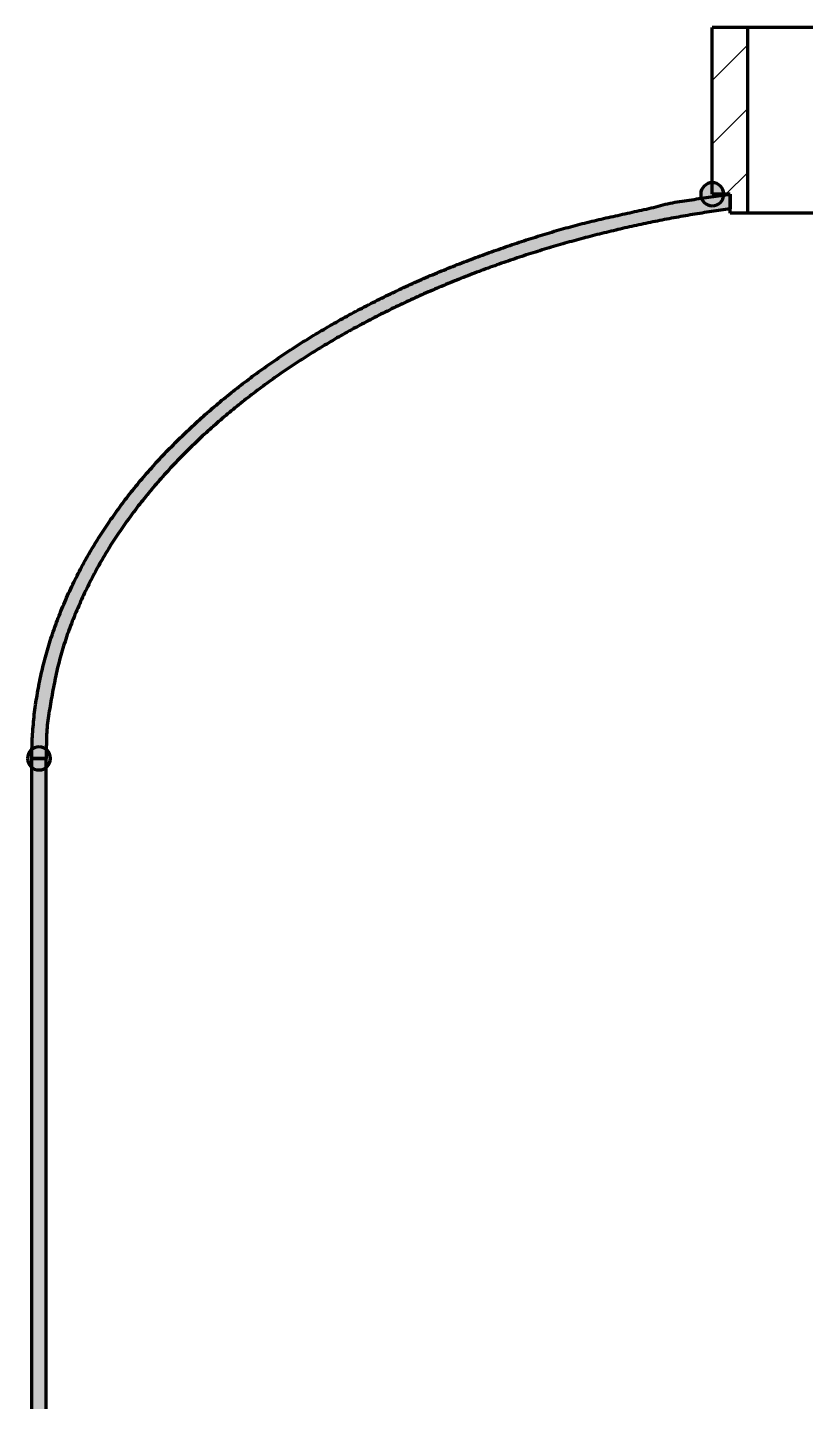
# Model space of a CAD drawing. Header units: millimetres. Extents: x 0 to 594, y 0 to 420.
# Drawn here: x 202.3 to 237.2, y 290 to 351 of the extents above; entities that cross this region are included whole.
import ezdxf

# ---------------------------------------------------------------- set-up
doc = ezdxf.new("R2010")
doc.units = ezdxf.units.MM
doc.layers.add('01-VISIBLE', color=7, linetype='CONTINUOUS', lineweight=70)
doc.layers.add('05-RAYADO', color=8, linetype='CONTINUOUS', lineweight=18)

msp = doc.modelspace()

# ---------------------------------------------------------------- hatches: boundary and pattern name
at = {"layer": '05-RAYADO'}
h = msp.add_hatch(dxfattribs=at)
h.set_pattern_fill('ANSI31', scale=0.62992)
h.paths.add_polyline_path([(234.28, 342.774), (233.498, 342.774), (233.498, 343.618), (232.7, 343.618), (232.7, 351.018), (234.28, 351.018)])
h = msp.add_hatch(color=7, dxfattribs=at)
h.dxf.hatch_style = 1
h.paths.add_polyline_path([(232.188, 343.618), (232.19, 343.658), (232.194, 343.698), (232.202, 343.738), (232.213, 343.776), (232.227, 343.814), (232.244, 343.85), (232.263, 343.886), (232.286, 343.919), (232.311, 343.951), (232.338, 343.98), (232.367, 344.007), (232.399, 344.032), (232.432, 344.055), (232.468, 344.074), (232.504, 344.091), (232.542, 344.105), (232.58, 344.116), (232.62, 344.124), (232.66, 344.128), (232.7, 344.13), (232.74, 344.128), (232.78, 344.124), (232.82, 344.116), (232.858, 344.105), (232.896, 344.091), (232.932, 344.074), (232.968, 344.055), (233.001, 344.032), (233.033, 344.007), (233.062, 343.98), (233.089, 343.951), (233.114, 343.919), (233.137, 343.886), (233.156, 343.85), (233.173, 343.814), (233.187, 343.776), (233.198, 343.738), (233.206, 343.698), (233.21, 343.658), (233.212, 343.618), (233.21, 343.578), (233.206, 343.538), (233.198, 343.498), (233.187, 343.46), (233.173, 343.422), (233.156, 343.386), (233.137, 343.351), (233.114, 343.317), (233.089, 343.286), (233.062, 343.256), (233.033, 343.229), (233.001, 343.204), (232.968, 343.181), (232.932, 343.162), (232.896, 343.145), (232.858, 343.131), (232.82, 343.12), (232.78, 343.112), (232.74, 343.108), (232.7, 343.106), (232.66, 343.108), (232.62, 343.112), (232.58, 343.12), (232.542, 343.131), (232.504, 343.145), (232.468, 343.162), (232.432, 343.181), (232.399, 343.204), (232.367, 343.229), (232.338, 343.256), (232.311, 343.286), (232.286, 343.317), (232.263, 343.351), (232.244, 343.386), (232.227, 343.422), (232.213, 343.46), (232.202, 343.498), (232.194, 343.538), (232.19, 343.578)])
h = msp.add_hatch(color=7, dxfattribs=at)
h.dxf.hatch_style = 1
h.paths.add_polyline_path([(203.14, 318.582), (202.5, 318.582), (202.5, 318.69), (202.501, 318.798), (202.503, 318.906), (202.506, 319.014), (202.509, 319.122), (202.512, 319.231), (202.517, 319.339), (202.522, 319.447), (202.528, 319.555), (202.535, 319.662), (202.542, 319.77), (202.55, 319.878), (202.559, 319.986), (202.568, 320.094), (202.578, 320.201), (202.589, 320.309), (202.6, 320.416), (202.612, 320.524), (202.625, 320.631), (202.639, 320.738), (202.653, 320.846), (202.668, 320.953), (202.683, 321.06), (202.7, 321.167), (202.717, 321.273), (202.734, 321.38), (202.752, 321.487), (202.771, 321.593), (202.791, 321.699), (202.811, 321.806), (202.832, 321.912), (202.854, 322.018), (202.876, 322.123), (202.899, 322.229), (202.922, 322.335), (202.946, 322.44), (202.971, 322.545), (202.996, 322.65), (203.023, 322.755), (203.049, 322.86), (203.077, 322.965), (203.105, 323.069), (203.133, 323.173), (203.163, 323.277), (203.193, 323.381), (203.223, 323.485), (203.254, 323.589), (203.286, 323.692), (203.318, 323.795), (203.351, 323.898), (203.385, 324.001), (203.419, 324.103), (203.454, 324.206), (203.49, 324.308), (203.526, 324.41), (203.562, 324.511), (203.599, 324.613), (203.637, 324.714), (203.676, 324.815), (203.715, 324.916), (203.754, 325.017), (203.794, 325.117), (203.835, 325.217), (203.876, 325.317), (203.918, 325.417), (203.96, 325.517), (204.003, 325.616), (204.047, 325.715), (204.091, 325.813), (204.136, 325.912), (204.181, 326.01), (204.226, 326.108), (204.273, 326.206), (204.319, 326.303), (204.367, 326.401), (204.414, 326.498), (204.463, 326.594), (204.511, 326.691), (204.561, 326.787), (204.611, 326.883), (204.661, 326.979), (204.712, 327.074), (204.763, 327.169), (204.815, 327.264), (204.867, 327.359), (204.92, 327.453), (204.974, 327.547), (205.027, 327.641), (205.082, 327.734), (205.137, 327.828), (205.192, 327.921), (205.248, 328.013), (205.304, 328.106), (205.36, 328.198), (205.417, 328.289), (205.475, 328.381), (205.533, 328.472), (205.591, 328.563), (205.65, 328.654), (205.71, 328.744), (205.769, 328.834), (205.83, 328.924), (205.89, 329.014), (205.951, 329.103), (206.013, 329.192), (206.075, 329.28), (206.137, 329.369), (206.2, 329.457), (206.263, 329.545), (206.327, 329.632), (206.391, 329.719), (206.455, 329.806), (206.52, 329.893), (206.585, 329.979), (206.65, 330.065), (206.716, 330.151), (206.783, 330.236), (206.849, 330.321), (206.916, 330.406), (206.984, 330.49), (207.052, 330.575), (207.12, 330.658), (207.188, 330.742), (207.257, 330.825), (207.327, 330.908), (207.396, 330.991), (207.466, 331.073), (207.537, 331.156), (207.607, 331.237), (207.678, 331.319), (207.75, 331.4), (207.822, 331.481), (207.894, 331.562), (207.966, 331.642), (208.039, 331.722), (208.112, 331.802), (208.185, 331.881), (208.259, 331.96), (208.333, 332.039), (208.407, 332.117), (208.482, 332.196), (208.557, 332.274), (208.632, 332.351), (208.708, 332.428), (208.784, 332.505), (208.86, 332.582), (208.936, 332.659), (209.013, 332.735), (209.09, 332.811), (209.167, 332.886), (209.245, 332.961), (209.323, 333.036), (209.401, 333.111), (209.48, 333.185), (209.559, 333.259), (209.638, 333.333), (209.717, 333.406), (209.797, 333.48), (209.876, 333.552), (209.957, 333.625), (210.037, 333.697), (210.118, 333.769), (210.199, 333.841), (210.28, 333.912), (210.361, 333.983), (210.443, 334.054), (210.525, 334.125), (210.607, 334.195), (210.69, 334.265), (210.772, 334.335), (210.855, 334.404), (210.938, 334.473), (211.022, 334.542), (211.106, 334.61), (211.189, 334.678), (211.274, 334.746), (211.358, 334.814), (211.443, 334.881), (211.527, 334.948), (211.612, 335.015), (211.698, 335.082), (211.783, 335.148), (211.869, 335.214), (211.955, 335.279), (212.041, 335.345), (212.127, 335.41), (212.214, 335.475), (212.301, 335.539), (212.388, 335.603), (212.475, 335.667), (212.562, 335.731), (212.65, 335.794), (212.738, 335.857), (212.826, 335.92), (212.914, 335.983), (213.002, 336.045), (213.091, 336.107), (213.18, 336.169), (213.268, 336.23), (213.358, 336.291), (213.447, 336.352), (213.537, 336.413), (213.626, 336.473), (213.716, 336.533), (213.806, 336.593), (213.896, 336.653), (213.987, 336.712), (214.078, 336.771), (214.168, 336.829), (214.259, 336.888), (214.35, 336.946), (214.442, 337.004), (214.533, 337.062), (214.625, 337.119), (214.717, 337.176), (214.809, 337.233), (214.901, 337.289), (214.993, 337.346), (215.086, 337.402), (215.178, 337.457), (215.271, 337.513), (215.364, 337.568), (215.457, 337.623), (215.55, 337.678), (215.644, 337.732), (215.737, 337.786), (215.831, 337.84), (215.925, 337.894), (216.019, 337.947), (216.113, 338), (216.208, 338.053), (216.302, 338.106), (216.397, 338.158), (216.491, 338.21), (216.586, 338.262), (216.681, 338.314), (216.776, 338.365), (216.872, 338.416), (216.967, 338.467), (217.063, 338.517), (217.159, 338.568), (217.254, 338.618), (217.35, 338.667), (217.446, 338.717), (217.543, 338.766), (217.639, 338.815), (217.735, 338.864), (217.832, 338.913), (217.929, 338.961), (218.026, 339.009), (218.123, 339.057), (218.22, 339.104), (218.317, 339.152), (218.414, 339.199), (218.512, 339.246), (218.609, 339.292), (218.707, 339.339), (218.805, 339.385), (218.903, 339.431), (219.001, 339.477), (219.099, 339.522), (219.197, 339.567), (219.295, 339.612), (219.394, 339.657), (219.492, 339.701), (219.591, 339.745), (219.69, 339.789), (219.789, 339.833), (219.888, 339.876), (219.987, 339.919), (220.086, 339.962), (220.185, 340.005), (220.285, 340.047), (220.384, 340.09), (220.484, 340.131), (220.584, 340.173), (220.684, 340.214), (220.784, 340.256), (220.884, 340.296), (220.984, 340.337), (221.084, 340.377), (221.185, 340.417), (221.285, 340.457), (221.386, 340.497), (221.487, 340.536), (221.587, 340.575), (221.688, 340.614), (221.789, 340.653), (221.89, 340.691), (221.992, 340.729), (222.093, 340.767), (222.194, 340.805), (222.296, 340.843), (222.397, 340.88), (222.499, 340.917), (222.6, 340.954), (222.702, 340.991), (222.804, 341.027), (222.905, 341.063), (223.007, 341.1), (223.109, 341.136), (223.211, 341.171), (223.313, 341.207), (223.416, 341.242), (223.518, 341.278), (223.62, 341.313), (223.722, 341.348), (223.825, 341.382), (223.927, 341.417), (224.03, 341.451), (224.132, 341.486), (224.235, 341.52), (224.337, 341.554), (224.44, 341.588), (224.543, 341.621), (224.646, 341.654), (224.749, 341.687), (224.852, 341.72), (224.955, 341.753), (225.058, 341.785), (225.161, 341.817), (225.265, 341.849), (225.368, 341.88), (225.472, 341.912), (225.575, 341.942), (225.679, 341.973), (225.783, 342.003), (225.887, 342.033), (225.991, 342.062), (226.095, 342.092), (226.199, 342.12), (226.303, 342.149), (226.408, 342.177), (226.512, 342.205), (226.617, 342.232), (226.721, 342.26), (226.826, 342.286), (226.931, 342.313), (227.036, 342.339), (227.141, 342.365), (227.246, 342.391), (227.351, 342.416), (227.456, 342.441), (227.561, 342.466), (227.667, 342.491), (227.772, 342.515), (227.877, 342.539), (227.983, 342.564), (228.088, 342.588), (228.194, 342.611), (228.299, 342.635), (228.405, 342.659), (228.51, 342.682), (228.616, 342.706), (228.721, 342.729), (228.827, 342.753), (228.932, 342.776), (229.038, 342.799), (229.144, 342.822), (229.249, 342.846), (229.355, 342.869), (229.46, 342.892), (229.566, 342.915), (229.671, 342.939), (229.777, 342.963), (229.882, 342.986), (229.988, 343.01), (230.093, 343.035), (230.198, 343.06), (230.303, 343.087), (230.408, 343.115), (230.512, 343.144), (230.616, 343.173), (230.721, 343.198), (230.827, 343.221), (230.933, 343.241), (231.039, 343.26), (231.146, 343.278), (231.253, 343.295), (231.359, 343.312), (231.466, 343.329), (231.573, 343.345), (231.68, 343.361), (231.787, 343.377), (231.894, 343.392), (232.001, 343.408), (232.108, 343.423), (232.215, 343.439), (232.322, 343.454), (232.429, 343.469), (232.536, 343.484), (232.643, 343.499), (232.75, 343.514), (232.857, 343.529), (232.964, 343.544), (233.072, 343.559), (233.179, 343.574), (233.286, 343.589), (233.393, 343.603), (233.5, 343.618), (233.5, 342.974), (233.395, 342.959), (233.291, 342.944), (233.186, 342.929), (233.082, 342.914), (232.977, 342.899), (232.873, 342.883), (232.768, 342.867), (232.664, 342.851), (232.559, 342.835), (232.455, 342.819), (232.351, 342.802), (232.247, 342.785), (232.142, 342.769), (232.038, 342.751), (231.934, 342.734), (231.83, 342.716), (231.726, 342.699), (231.621, 342.681), (231.517, 342.663), (231.413, 342.644), (231.309, 342.626), (231.205, 342.607), (231.101, 342.588), (230.998, 342.569), (230.894, 342.55), (230.79, 342.53), (230.686, 342.51), (230.582, 342.491), (230.479, 342.47), (230.375, 342.45), (230.271, 342.43), (230.168, 342.409), (230.064, 342.388), (229.961, 342.367), (229.857, 342.346), (229.754, 342.324), (229.651, 342.302), (229.547, 342.28), (229.444, 342.258), (229.341, 342.236), (229.238, 342.213), (229.134, 342.191), (229.031, 342.168), (228.928, 342.145), (228.825, 342.121), (228.722, 342.098), (228.619, 342.074), (228.516, 342.05), (228.414, 342.026), (228.311, 342.001), (228.208, 341.977), (228.105, 341.952), (228.003, 341.927), (227.9, 341.902), (227.798, 341.877), (227.695, 341.851), (227.593, 341.825), (227.49, 341.799), (227.388, 341.773), (227.286, 341.747), (227.184, 341.72), (227.081, 341.693), (226.979, 341.666), (226.877, 341.639), (226.775, 341.611), (226.673, 341.584), (226.571, 341.556), (226.47, 341.528), (226.368, 341.499), (226.266, 341.471), (226.164, 341.442), (226.063, 341.413), (225.961, 341.384), (225.86, 341.355), (225.758, 341.325), (225.657, 341.296), (225.556, 341.266), (225.455, 341.235), (225.353, 341.205), (225.252, 341.174), (225.151, 341.144), (225.05, 341.112), (224.949, 341.081), (224.849, 341.05), (224.748, 341.018), (224.647, 340.986), (224.546, 340.954), (224.446, 340.922), (224.345, 340.889), (224.245, 340.856), (224.145, 340.823), (224.044, 340.79), (223.944, 340.757), (223.844, 340.723), (223.744, 340.689), (223.644, 340.655), (223.544, 340.621), (223.444, 340.586), (223.344, 340.552), (223.245, 340.517), (223.145, 340.482), (223.046, 340.446), (222.946, 340.411), (222.847, 340.375), (222.748, 340.339), (222.648, 340.302), (222.549, 340.266), (222.45, 340.229), (222.351, 340.192), (222.252, 340.155), (222.154, 340.118), (222.055, 340.08), (221.956, 340.042), (221.858, 340.004), (221.759, 339.966), (221.661, 339.927), (221.563, 339.889), (221.464, 339.85), (221.366, 339.811), (221.268, 339.771), (221.17, 339.732), (221.073, 339.692), (220.975, 339.652), (220.877, 339.611), (220.78, 339.571), (220.682, 339.53), (220.585, 339.489), (220.488, 339.448), (220.391, 339.406), (220.294, 339.364), (220.197, 339.322), (220.1, 339.28), (220.003, 339.238), (219.906, 339.195), (219.81, 339.152), (219.713, 339.109), (219.617, 339.066), (219.521, 339.022), (219.425, 338.978), (219.329, 338.934), (219.233, 338.89), (219.137, 338.845), (219.041, 338.801), (218.946, 338.756), (218.85, 338.71), (218.755, 338.665), (218.66, 338.619), (218.565, 338.573), (218.47, 338.527), (218.375, 338.481), (218.28, 338.434), (218.186, 338.387), (218.091, 338.34), (217.997, 338.292), (217.902, 338.245), (217.808, 338.197), (217.714, 338.149), (217.62, 338.1), (217.527, 338.052), (217.433, 338.003), (217.339, 337.954), (217.246, 337.904), (217.153, 337.855), (217.06, 337.805), (216.967, 337.755), (216.874, 337.704), (216.781, 337.654), (216.689, 337.603), (216.596, 337.551), (216.504, 337.5), (216.412, 337.448), (216.32, 337.397), (216.228, 337.344), (216.136, 337.292), (216.045, 337.239), (215.953, 337.187), (215.862, 337.133), (215.771, 337.08), (215.68, 337.026), (215.589, 336.972), (215.498, 336.918), (215.408, 336.864), (215.317, 336.809), (215.227, 336.754), (215.137, 336.699), (215.047, 336.643), (214.957, 336.588), (214.868, 336.532), (214.778, 336.475), (214.689, 336.419), (214.6, 336.362), (214.511, 336.305), (214.423, 336.248), (214.334, 336.19), (214.246, 336.132), (214.157, 336.074), (214.069, 336.016), (213.981, 335.957), (213.894, 335.898), (213.806, 335.839), (213.719, 335.78), (213.632, 335.72), (213.545, 335.66), (213.458, 335.6), (213.371, 335.539), (213.285, 335.479), (213.199, 335.418), (213.113, 335.356), (213.027, 335.295), (212.941, 335.233), (212.856, 335.171), (212.771, 335.108), (212.686, 335.046), (212.601, 334.983), (212.516, 334.919), (212.432, 334.856), (212.348, 334.792), (212.264, 334.728), (212.18, 334.664), (212.096, 334.599), (212.013, 334.534), (211.93, 334.469), (211.847, 334.404), (211.764, 334.338), (211.682, 334.272), (211.6, 334.205), (211.518, 334.139), (211.436, 334.072), (211.354, 334.005), (211.273, 333.937), (211.192, 333.87), (211.111, 333.802), (211.031, 333.734), (210.95, 333.665), (210.87, 333.596), (210.79, 333.527), (210.711, 333.458), (210.631, 333.388), (210.552, 333.318), (210.473, 333.248), (210.395, 333.177), (210.316, 333.106), (210.238, 333.035), (210.16, 332.964), (210.083, 332.892), (210.005, 332.82), (209.928, 332.748), (209.852, 332.675), (209.775, 332.602), (209.699, 332.529), (209.623, 332.456), (209.547, 332.382), (209.472, 332.308), (209.397, 332.234), (209.322, 332.159), (209.248, 332.084), (209.174, 332.009), (209.1, 331.933), (209.026, 331.858), (208.953, 331.782), (208.88, 331.705), (208.807, 331.629), (208.735, 331.552), (208.663, 331.474), (208.591, 331.397), (208.52, 331.319), (208.449, 331.241), (208.378, 331.162), (208.307, 331.084), (208.237, 331.005), (208.167, 330.925), (208.098, 330.846), (208.029, 330.766), (207.96, 330.686), (207.892, 330.605), (207.824, 330.524), (207.756, 330.443), (207.689, 330.362), (207.622, 330.28), (207.555, 330.198), (207.489, 330.116), (207.423, 330.033), (207.357, 329.951), (207.292, 329.867), (207.228, 329.784), (207.163, 329.7), (207.099, 329.616), (207.035, 329.532), (206.972, 329.447), (206.909, 329.363), (206.847, 329.277), (206.785, 329.192), (206.723, 329.106), (206.662, 329.02), (206.601, 328.934), (206.54, 328.847), (206.48, 328.761), (206.42, 328.673), (206.361, 328.586), (206.302, 328.498), (206.244, 328.41), (206.186, 328.322), (206.128, 328.233), (206.071, 328.145), (206.014, 328.055), (205.958, 327.966), (205.902, 327.876), (205.847, 327.786), (205.792, 327.696), (205.738, 327.605), (205.684, 327.515), (205.631, 327.423), (205.578, 327.332), (205.525, 327.24), (205.473, 327.148), (205.422, 327.056), (205.371, 326.964), (205.321, 326.871), (205.271, 326.778), (205.221, 326.684), (205.172, 326.591), (205.124, 326.497), (205.076, 326.402), (205.029, 326.308), (204.982, 326.213), (204.936, 326.119), (204.89, 326.023), (204.844, 325.928), (204.799, 325.832), (204.755, 325.737), (204.711, 325.641), (204.667, 325.544), (204.625, 325.448), (204.582, 325.351), (204.54, 325.254), (204.499, 325.157), (204.457, 325.06), (204.417, 324.962), (204.377, 324.864), (204.337, 324.766), (204.298, 324.668), (204.26, 324.57), (204.222, 324.471), (204.185, 324.372), (204.148, 324.273), (204.112, 324.174), (204.076, 324.075), (204.042, 323.975), (204.008, 323.875), (203.974, 323.775), (203.942, 323.674), (203.91, 323.573), (203.879, 323.473), (203.848, 323.371), (203.819, 323.27), (203.79, 323.168), (203.762, 323.066), (203.735, 322.964), (203.708, 322.862), (203.683, 322.76), (203.658, 322.657), (203.633, 322.554), (203.61, 322.451), (203.587, 322.348), (203.564, 322.245), (203.542, 322.142), (203.521, 322.038), (203.5, 321.935), (203.479, 321.831), (203.459, 321.727), (203.44, 321.624), (203.42, 321.52), (203.401, 321.416), (203.383, 321.312), (203.364, 321.208), (203.346, 321.104), (203.328, 321), (203.311, 320.895), (203.294, 320.791), (203.276, 320.687), (203.26, 320.583), (203.243, 320.478), (203.228, 320.374), (203.213, 320.269), (203.201, 320.164), (203.189, 320.059), (203.18, 319.954), (203.172, 319.849), (203.165, 319.743), (203.159, 319.638), (203.155, 319.532), (203.151, 319.427), (203.148, 319.321), (203.145, 319.216), (203.144, 319.11), (203.142, 319.004), (203.141, 318.899), (203.141, 318.793), (203.14, 318.688)])
h = msp.add_hatch(color=7, dxfattribs=at)
h.dxf.hatch_style = 1
h.paths.add_polyline_path([(202.308, 318.582), (202.31, 318.622), (202.314, 318.662), (202.322, 318.702), (202.333, 318.74), (202.347, 318.778), (202.364, 318.814), (202.383, 318.849), (202.406, 318.883), (202.431, 318.914), (202.458, 318.944), (202.487, 318.971), (202.519, 318.996), (202.552, 319.019), (202.588, 319.038), (202.624, 319.055), (202.662, 319.069), (202.7, 319.08), (202.74, 319.088), (202.78, 319.092), (202.82, 319.094), (202.86, 319.092), (202.9, 319.088), (202.94, 319.08), (202.978, 319.069), (203.016, 319.055), (203.052, 319.038), (203.088, 319.019), (203.121, 318.996), (203.153, 318.971), (203.182, 318.944), (203.209, 318.914), (203.234, 318.883), (203.257, 318.849), (203.276, 318.814), (203.293, 318.778), (203.307, 318.74), (203.318, 318.702), (203.326, 318.662), (203.33, 318.622), (203.332, 318.582), (203.33, 318.542), (203.326, 318.502), (203.318, 318.462), (203.307, 318.424), (203.293, 318.386), (203.276, 318.35), (203.257, 318.314), (203.234, 318.281), (203.209, 318.249), (203.182, 318.22), (203.153, 318.193), (203.121, 318.168), (203.088, 318.145), (203.052, 318.126), (203.016, 318.109), (202.978, 318.095), (202.94, 318.084), (202.9, 318.076), (202.86, 318.072), (202.82, 318.07), (202.78, 318.072), (202.74, 318.076), (202.7, 318.084), (202.662, 318.095), (202.624, 318.109), (202.588, 318.126), (202.552, 318.145), (202.519, 318.168), (202.487, 318.193), (202.458, 318.22), (202.431, 318.249), (202.406, 318.281), (202.383, 318.314), (202.364, 318.35), (202.347, 318.386), (202.333, 318.424), (202.322, 318.462), (202.314, 318.502), (202.31, 318.542)])
h = msp.add_hatch(color=7, dxfattribs=at)
h.dxf.hatch_style = 1
h.paths.add_polyline_path([(203.14, 164.562), (202.5, 164.562), (202.5, 318.582), (203.14, 318.582)])

# ---------------------------------------------------------------- linework, layer by layer
at = {"layer": '01-VISIBLE'}
for p, q in [((234.28, 351.018), (232.7, 351.018)), ((232.7, 343.618), (232.7, 351.018)), ((234.28, 342.774), (234.28, 351.018)), ((233.498, 343.618), (232.7, 343.618)), ((233.498, 342.774), (233.498, 343.618)), ((233.5, 343.618), (233.5, 342.974)), ((234.28, 342.774), (233.498, 342.774)), ((202.5, 164.562), (202.5, 318.582)), ((203.14, 318.582), (202.5, 318.582)), ((202.5, 318.582), (203.14, 318.582)), ((203.14, 164.562), (203.14, 318.582))]:
    msp.add_line(p, q, dxfattribs=at)
for points in [[(237.168, 351.018), (237.108, 351.018), (237.048, 351.018), (236.988, 351.018), (236.927, 351.018), (236.867, 351.018), (236.807, 351.018), (236.747, 351.018), (236.687, 351.018), (236.626, 351.018), (236.566, 351.018), (236.506, 351.018), (236.446, 351.018), (236.386, 351.018), (236.326, 351.018), (236.266, 351.018), (236.205, 351.018), (236.145, 351.018), (236.085, 351.018), (236.025, 351.018), (235.965, 351.018), (235.905, 351.018), (235.844, 351.018), (235.784, 351.018), (235.724, 351.018), (235.664, 351.018), (235.604, 351.018), (235.543, 351.018), (235.483, 351.018), (235.423, 351.018), (235.363, 351.018), (235.303, 351.018), (235.243, 351.018), (235.183, 351.018), (235.122, 351.018), (235.062, 351.018), (235.002, 351.018), (234.942, 351.018), (234.882, 351.018), (234.821, 351.018), (234.761, 351.018), (234.701, 351.018), (234.641, 351.018), (234.581, 351.018), (234.521, 351.018), (234.46, 351.018), (234.4, 351.018), (234.34, 351.018), (234.28, 351.018)], [(202.5, 318.582), (202.5, 318.69), (202.501, 318.798), (202.503, 318.906), (202.506, 319.014), (202.509, 319.122), (202.512, 319.231), (202.517, 319.339), (202.522, 319.447), (202.528, 319.555), (202.535, 319.662), (202.542, 319.77), (202.55, 319.878), (202.559, 319.986), (202.568, 320.094), (202.578, 320.201), (202.589, 320.309), (202.6, 320.416), (202.612, 320.524), (202.625, 320.631), (202.639, 320.738), (202.653, 320.846), (202.668, 320.953), (202.683, 321.06), (202.7, 321.167), (202.717, 321.273), (202.734, 321.38), (202.752, 321.487), (202.771, 321.593), (202.791, 321.699), (202.811, 321.806), (202.832, 321.912), (202.854, 322.018), (202.876, 322.123), (202.899, 322.229), (202.922, 322.335), (202.946, 322.44), (202.971, 322.545), (202.996, 322.65), (203.023, 322.755), (203.049, 322.86), (203.077, 322.965), (203.105, 323.069), (203.133, 323.173), (203.163, 323.277), (203.193, 323.381), (203.223, 323.485), (203.254, 323.589), (203.286, 323.692), (203.318, 323.795), (203.351, 323.898), (203.385, 324.001), (203.419, 324.103), (203.454, 324.206), (203.49, 324.308), (203.526, 324.41), (203.562, 324.511), (203.599, 324.613), (203.637, 324.714), (203.676, 324.815), (203.715, 324.916), (203.754, 325.017), (203.794, 325.117), (203.835, 325.217), (203.876, 325.317), (203.918, 325.417), (203.96, 325.517), (204.003, 325.616), (204.047, 325.715), (204.091, 325.813), (204.136, 325.912), (204.181, 326.01), (204.226, 326.108), (204.273, 326.206), (204.319, 326.303), (204.367, 326.401), (204.414, 326.498), (204.463, 326.594), (204.511, 326.691), (204.561, 326.787), (204.611, 326.883), (204.661, 326.979), (204.712, 327.074), (204.763, 327.169), (204.815, 327.264), (204.867, 327.359), (204.92, 327.453), (204.974, 327.547), (205.027, 327.641), (205.082, 327.734), (205.137, 327.828), (205.192, 327.921), (205.248, 328.013), (205.304, 328.106), (205.36, 328.198), (205.417, 328.289), (205.475, 328.381), (205.533, 328.472), (205.591, 328.563), (205.65, 328.654), (205.71, 328.744), (205.769, 328.834), (205.83, 328.924), (205.89, 329.014), (205.951, 329.103), (206.013, 329.192), (206.075, 329.28), (206.137, 329.369), (206.2, 329.457), (206.263, 329.545), (206.327, 329.632), (206.391, 329.719), (206.455, 329.806), (206.52, 329.893), (206.585, 329.979), (206.65, 330.065), (206.716, 330.151), (206.783, 330.236), (206.849, 330.321), (206.916, 330.406), (206.984, 330.49), (207.052, 330.575), (207.12, 330.658), (207.188, 330.742), (207.257, 330.825), (207.327, 330.908), (207.396, 330.991), (207.466, 331.073), (207.537, 331.156), (207.607, 331.237), (207.678, 331.319), (207.75, 331.4), (207.822, 331.481), (207.894, 331.562), (207.966, 331.642), (208.039, 331.722), (208.112, 331.802), (208.185, 331.881), (208.259, 331.96), (208.333, 332.039), (208.407, 332.117), (208.482, 332.196), (208.557, 332.274), (208.632, 332.351), (208.708, 332.428), (208.784, 332.505), (208.86, 332.582), (208.936, 332.659), (209.013, 332.735), (209.09, 332.811), (209.167, 332.886), (209.245, 332.961), (209.323, 333.036), (209.401, 333.111), (209.48, 333.185), (209.559, 333.259), (209.638, 333.333), (209.717, 333.406), (209.797, 333.48), (209.876, 333.552), (209.957, 333.625), (210.037, 333.697), (210.118, 333.769), (210.199, 333.841), (210.28, 333.912), (210.361, 333.983), (210.443, 334.054), (210.525, 334.125), (210.607, 334.195), (210.69, 334.265), (210.772, 334.335), (210.855, 334.404), (210.938, 334.473), (211.022, 334.542), (211.106, 334.61), (211.189, 334.678), (211.274, 334.746), (211.358, 334.814), (211.443, 334.881), (211.527, 334.948), (211.612, 335.015), (211.698, 335.082), (211.783, 335.148), (211.869, 335.214), (211.955, 335.279), (212.041, 335.345), (212.127, 335.41), (212.214, 335.475), (212.301, 335.539), (212.388, 335.603), (212.475, 335.667), (212.562, 335.731), (212.65, 335.794), (212.738, 335.857), (212.826, 335.92), (212.914, 335.983), (213.002, 336.045), (213.091, 336.107), (213.18, 336.169), (213.268, 336.23), (213.358, 336.291), (213.447, 336.352), (213.537, 336.413), (213.626, 336.473), (213.716, 336.533), (213.806, 336.593), (213.896, 336.653), (213.987, 336.712), (214.078, 336.771), (214.168, 336.829), (214.259, 336.888), (214.35, 336.946), (214.442, 337.004), (214.533, 337.062), (214.625, 337.119), (214.717, 337.176), (214.809, 337.233), (214.901, 337.289), (214.993, 337.346), (215.086, 337.402), (215.178, 337.457), (215.271, 337.513), (215.364, 337.568), (215.457, 337.623), (215.55, 337.678), (215.644, 337.732), (215.737, 337.786), (215.831, 337.84), (215.925, 337.894), (216.019, 337.947), (216.113, 338), (216.208, 338.053), (216.302, 338.106), (216.397, 338.158), (216.491, 338.21), (216.586, 338.262), (216.681, 338.314), (216.776, 338.365), (216.872, 338.416), (216.967, 338.467), (217.063, 338.517), (217.159, 338.568), (217.254, 338.618), (217.35, 338.667), (217.446, 338.717), (217.543, 338.766), (217.639, 338.815), (217.735, 338.864), (217.832, 338.913), (217.929, 338.961), (218.026, 339.009), (218.123, 339.057), (218.22, 339.104), (218.317, 339.152), (218.414, 339.199), (218.512, 339.246), (218.609, 339.292), (218.707, 339.339), (218.805, 339.385), (218.903, 339.431), (219.001, 339.477), (219.099, 339.522), (219.197, 339.567), (219.295, 339.612), (219.394, 339.657), (219.492, 339.701), (219.591, 339.745), (219.69, 339.789), (219.789, 339.833), (219.888, 339.876), (219.987, 339.919), (220.086, 339.962), (220.185, 340.005), (220.285, 340.047), (220.384, 340.09), (220.484, 340.131), (220.584, 340.173), (220.684, 340.214), (220.784, 340.256), (220.884, 340.296), (220.984, 340.337), (221.084, 340.377), (221.185, 340.417), (221.285, 340.457), (221.386, 340.497), (221.487, 340.536), (221.587, 340.575), (221.688, 340.614), (221.789, 340.653), (221.89, 340.691), (221.992, 340.729), (222.093, 340.767), (222.194, 340.805), (222.296, 340.843), (222.397, 340.88), (222.499, 340.917), (222.6, 340.954), (222.702, 340.991), (222.804, 341.027), (222.905, 341.063), (223.007, 341.1), (223.109, 341.136), (223.211, 341.171), (223.313, 341.207), (223.416, 341.242), (223.518, 341.278), (223.62, 341.313), (223.722, 341.348), (223.825, 341.382), (223.927, 341.417), (224.03, 341.451), (224.132, 341.486), (224.235, 341.52), (224.337, 341.554), (224.44, 341.588), (224.543, 341.621), (224.646, 341.654), (224.749, 341.687), (224.852, 341.72), (224.955, 341.753), (225.058, 341.785), (225.161, 341.817), (225.265, 341.849), (225.368, 341.88), (225.472, 341.912), (225.575, 341.942), (225.679, 341.973), (225.783, 342.003), (225.887, 342.033), (225.991, 342.062), (226.095, 342.092), (226.199, 342.12), (226.303, 342.149), (226.408, 342.177), (226.512, 342.205), (226.617, 342.232), (226.721, 342.26), (226.826, 342.286), (226.931, 342.313), (227.036, 342.339), (227.141, 342.365), (227.246, 342.391), (227.351, 342.416), (227.456, 342.441), (227.561, 342.466), (227.667, 342.491), (227.772, 342.515), (227.877, 342.539), (227.983, 342.564), (228.088, 342.588), (228.194, 342.611), (228.299, 342.635), (228.405, 342.659), (228.51, 342.682), (228.616, 342.706), (228.721, 342.729), (228.827, 342.753), (228.932, 342.776), (229.038, 342.799), (229.144, 342.822), (229.249, 342.846), (229.355, 342.869), (229.46, 342.892), (229.566, 342.915), (229.671, 342.939), (229.777, 342.963), (229.882, 342.986), (229.988, 343.01), (230.093, 343.035), (230.198, 343.06), (230.303, 343.087), (230.408, 343.115), (230.512, 343.144), (230.616, 343.173), (230.721, 343.198), (230.827, 343.221), (230.933, 343.241), (231.039, 343.26), (231.146, 343.278), (231.253, 343.295), (231.359, 343.312), (231.466, 343.329), (231.573, 343.345), (231.68, 343.361), (231.787, 343.377), (231.894, 343.392), (232.001, 343.408), (232.108, 343.423), (232.215, 343.439), (232.322, 343.454), (232.429, 343.469), (232.536, 343.484), (232.643, 343.499), (232.75, 343.514), (232.857, 343.529), (232.964, 343.544), (233.072, 343.559), (233.179, 343.574), (233.286, 343.589), (233.393, 343.603), (233.5, 343.618)], [(233.5, 342.974), (233.395, 342.959), (233.291, 342.944), (233.186, 342.929), (233.082, 342.914), (232.977, 342.899), (232.873, 342.883), (232.768, 342.867), (232.664, 342.851), (232.559, 342.835), (232.455, 342.819), (232.351, 342.802), (232.247, 342.785), (232.142, 342.769), (232.038, 342.751), (231.934, 342.734), (231.83, 342.716), (231.726, 342.699), (231.621, 342.681), (231.517, 342.663), (231.413, 342.644), (231.309, 342.626), (231.205, 342.607), (231.101, 342.588), (230.998, 342.569), (230.894, 342.55), (230.79, 342.53), (230.686, 342.51), (230.582, 342.491), (230.479, 342.47), (230.375, 342.45), (230.271, 342.43), (230.168, 342.409), (230.064, 342.388), (229.961, 342.367), (229.857, 342.346), (229.754, 342.324), (229.651, 342.302), (229.547, 342.28), (229.444, 342.258), (229.341, 342.236), (229.238, 342.213), (229.134, 342.191), (229.031, 342.168), (228.928, 342.145), (228.825, 342.121), (228.722, 342.098), (228.619, 342.074), (228.516, 342.05), (228.414, 342.026), (228.311, 342.001), (228.208, 341.977), (228.105, 341.952), (228.003, 341.927), (227.9, 341.902), (227.798, 341.877), (227.695, 341.851), (227.593, 341.825), (227.49, 341.799), (227.388, 341.773), (227.286, 341.747), (227.184, 341.72), (227.081, 341.693), (226.979, 341.666), (226.877, 341.639), (226.775, 341.611), (226.673, 341.584), (226.571, 341.556), (226.47, 341.528), (226.368, 341.499), (226.266, 341.471), (226.164, 341.442), (226.063, 341.413), (225.961, 341.384), (225.86, 341.355), (225.758, 341.325), (225.657, 341.296), (225.556, 341.266), (225.455, 341.235), (225.353, 341.205), (225.252, 341.174), (225.151, 341.144), (225.05, 341.112), (224.949, 341.081), (224.849, 341.05), (224.748, 341.018), (224.647, 340.986), (224.546, 340.954), (224.446, 340.922), (224.345, 340.889), (224.245, 340.856), (224.145, 340.823), (224.044, 340.79), (223.944, 340.757), (223.844, 340.723), (223.744, 340.689), (223.644, 340.655), (223.544, 340.621), (223.444, 340.586), (223.344, 340.552), (223.245, 340.517), (223.145, 340.482), (223.046, 340.446), (222.946, 340.411), (222.847, 340.375), (222.748, 340.339), (222.648, 340.302), (222.549, 340.266), (222.45, 340.229), (222.351, 340.192), (222.252, 340.155), (222.154, 340.118), (222.055, 340.08), (221.956, 340.042), (221.858, 340.004), (221.759, 339.966), (221.661, 339.927), (221.563, 339.889), (221.464, 339.85), (221.366, 339.811), (221.268, 339.771), (221.17, 339.732), (221.073, 339.692), (220.975, 339.652), (220.877, 339.611), (220.78, 339.571), (220.682, 339.53), (220.585, 339.489), (220.488, 339.448), (220.391, 339.406), (220.294, 339.364), (220.197, 339.322), (220.1, 339.28), (220.003, 339.238), (219.906, 339.195), (219.81, 339.152), (219.713, 339.109), (219.617, 339.066), (219.521, 339.022), (219.425, 338.978), (219.329, 338.934), (219.233, 338.89), (219.137, 338.845), (219.041, 338.801), (218.946, 338.756), (218.85, 338.71), (218.755, 338.665), (218.66, 338.619), (218.565, 338.573), (218.47, 338.527), (218.375, 338.481), (218.28, 338.434), (218.186, 338.387), (218.091, 338.34), (217.997, 338.292), (217.902, 338.245), (217.808, 338.197), (217.714, 338.149), (217.62, 338.1), (217.527, 338.052), (217.433, 338.003), (217.339, 337.954), (217.246, 337.904), (217.153, 337.855), (217.06, 337.805), (216.967, 337.755), (216.874, 337.704), (216.781, 337.654), (216.689, 337.603), (216.596, 337.551), (216.504, 337.5), (216.412, 337.448), (216.32, 337.397), (216.228, 337.344), (216.136, 337.292), (216.045, 337.239), (215.953, 337.187), (215.862, 337.133), (215.771, 337.08), (215.68, 337.026), (215.589, 336.972), (215.498, 336.918), (215.408, 336.864), (215.317, 336.809), (215.227, 336.754), (215.137, 336.699), (215.047, 336.643), (214.957, 336.588), (214.868, 336.532), (214.778, 336.475), (214.689, 336.419), (214.6, 336.362), (214.511, 336.305), (214.423, 336.248), (214.334, 336.19), (214.246, 336.132), (214.157, 336.074), (214.069, 336.016), (213.981, 335.957), (213.894, 335.898), (213.806, 335.839), (213.719, 335.78), (213.632, 335.72), (213.545, 335.66), (213.458, 335.6), (213.371, 335.539), (213.285, 335.479), (213.199, 335.418), (213.113, 335.356), (213.027, 335.295), (212.941, 335.233), (212.856, 335.171), (212.771, 335.108), (212.686, 335.046), (212.601, 334.983), (212.516, 334.919), (212.432, 334.856), (212.348, 334.792), (212.264, 334.728), (212.18, 334.664), (212.096, 334.599), (212.013, 334.534), (211.93, 334.469), (211.847, 334.404), (211.764, 334.338), (211.682, 334.272), (211.6, 334.205), (211.518, 334.139), (211.436, 334.072), (211.354, 334.005), (211.273, 333.937), (211.192, 333.87), (211.111, 333.802), (211.031, 333.734), (210.95, 333.665), (210.87, 333.596), (210.79, 333.527), (210.711, 333.458), (210.631, 333.388), (210.552, 333.318), (210.473, 333.248), (210.395, 333.177), (210.316, 333.106), (210.238, 333.035), (210.16, 332.964), (210.083, 332.892), (210.005, 332.82), (209.928, 332.748), (209.852, 332.675), (209.775, 332.602), (209.699, 332.529), (209.623, 332.456), (209.547, 332.382), (209.472, 332.308), (209.397, 332.234), (209.322, 332.159), (209.248, 332.084), (209.174, 332.009), (209.1, 331.933), (209.026, 331.858), (208.953, 331.782), (208.88, 331.705), (208.807, 331.629), (208.735, 331.552), (208.663, 331.474), (208.591, 331.397), (208.52, 331.319), (208.449, 331.241), (208.378, 331.162), (208.307, 331.084), (208.237, 331.005), (208.167, 330.925), (208.098, 330.846), (208.029, 330.766), (207.96, 330.686), (207.892, 330.605), (207.824, 330.524), (207.756, 330.443), (207.689, 330.362), (207.622, 330.28), (207.555, 330.198), (207.489, 330.116), (207.423, 330.033), (207.357, 329.951), (207.292, 329.867), (207.228, 329.784), (207.163, 329.7), (207.099, 329.616), (207.035, 329.532), (206.972, 329.447), (206.909, 329.363), (206.847, 329.277), (206.785, 329.192), (206.723, 329.106), (206.662, 329.02), (206.601, 328.934), (206.54, 328.847), (206.48, 328.761), (206.42, 328.673), (206.361, 328.586), (206.302, 328.498), (206.244, 328.41), (206.186, 328.322), (206.128, 328.233), (206.071, 328.145), (206.014, 328.055), (205.958, 327.966), (205.902, 327.876), (205.847, 327.786), (205.792, 327.696), (205.738, 327.605), (205.684, 327.515), (205.631, 327.423), (205.578, 327.332), (205.525, 327.24), (205.473, 327.148), (205.422, 327.056), (205.371, 326.964), (205.321, 326.871), (205.271, 326.778), (205.221, 326.684), (205.172, 326.591), (205.124, 326.497), (205.076, 326.402), (205.029, 326.308), (204.982, 326.213), (204.936, 326.119), (204.89, 326.023), (204.844, 325.928), (204.799, 325.832), (204.755, 325.737), (204.711, 325.641), (204.667, 325.544), (204.625, 325.448), (204.582, 325.351), (204.54, 325.254), (204.499, 325.157), (204.457, 325.06), (204.417, 324.962), (204.377, 324.864), (204.337, 324.766), (204.298, 324.668), (204.26, 324.57), (204.222, 324.471), (204.185, 324.372), (204.148, 324.273), (204.112, 324.174), (204.076, 324.075), (204.042, 323.975), (204.008, 323.875), (203.974, 323.775), (203.942, 323.674), (203.91, 323.573), (203.879, 323.473), (203.848, 323.371), (203.819, 323.27), (203.79, 323.168), (203.762, 323.066), (203.735, 322.964), (203.708, 322.862), (203.683, 322.76), (203.658, 322.657), (203.633, 322.554), (203.61, 322.451), (203.587, 322.348), (203.564, 322.245), (203.542, 322.142), (203.521, 322.038), (203.5, 321.935), (203.479, 321.831), (203.459, 321.727), (203.44, 321.624), (203.42, 321.52), (203.401, 321.416), (203.383, 321.312), (203.364, 321.208), (203.346, 321.104), (203.328, 321), (203.311, 320.895), (203.294, 320.791), (203.276, 320.687), (203.26, 320.583), (203.243, 320.478), (203.228, 320.374), (203.213, 320.269), (203.201, 320.164), (203.189, 320.059), (203.18, 319.954), (203.172, 319.849), (203.165, 319.743), (203.159, 319.638), (203.155, 319.532), (203.151, 319.427), (203.148, 319.321), (203.145, 319.216), (203.144, 319.11), (203.142, 319.004), (203.141, 318.899), (203.141, 318.793), (203.14, 318.688), (203.14, 318.582)], [(237.168, 342.774), (237.108, 342.774), (237.048, 342.774), (236.988, 342.774), (236.927, 342.774), (236.867, 342.774), (236.807, 342.774), (236.747, 342.774), (236.687, 342.774), (236.626, 342.774), (236.566, 342.774), (236.506, 342.774), (236.446, 342.774), (236.386, 342.774), (236.326, 342.774), (236.266, 342.774), (236.205, 342.774), (236.145, 342.774), (236.085, 342.774), (236.025, 342.774), (235.965, 342.774), (235.905, 342.774), (235.844, 342.774), (235.784, 342.774), (235.724, 342.774), (235.664, 342.774), (235.604, 342.774), (235.543, 342.774), (235.483, 342.774), (235.423, 342.774), (235.363, 342.774), (235.303, 342.774), (235.243, 342.774), (235.183, 342.774), (235.122, 342.774), (235.062, 342.774), (235.002, 342.774), (234.942, 342.774), (234.882, 342.774), (234.821, 342.774), (234.761, 342.774), (234.701, 342.774), (234.641, 342.774), (234.581, 342.774), (234.521, 342.774), (234.46, 342.774), (234.4, 342.774), (234.34, 342.774), (234.28, 342.774)]]:
    msp.add_lwpolyline(points, dxfattribs=at)
for centre, start, end in [((232.7, 343.618), 90, 180), ((232.7, 343.618), -90, 90), ((232.7, 343.618), 180, -90), ((202.82, 318.582), 90, 180), ((202.82, 318.582), -90, 90), ((202.82, 318.582), 180, -90)]:
    msp.add_arc(centre, 0.512, start, end, dxfattribs=at)

doc.saveas('drawing.dxf')
